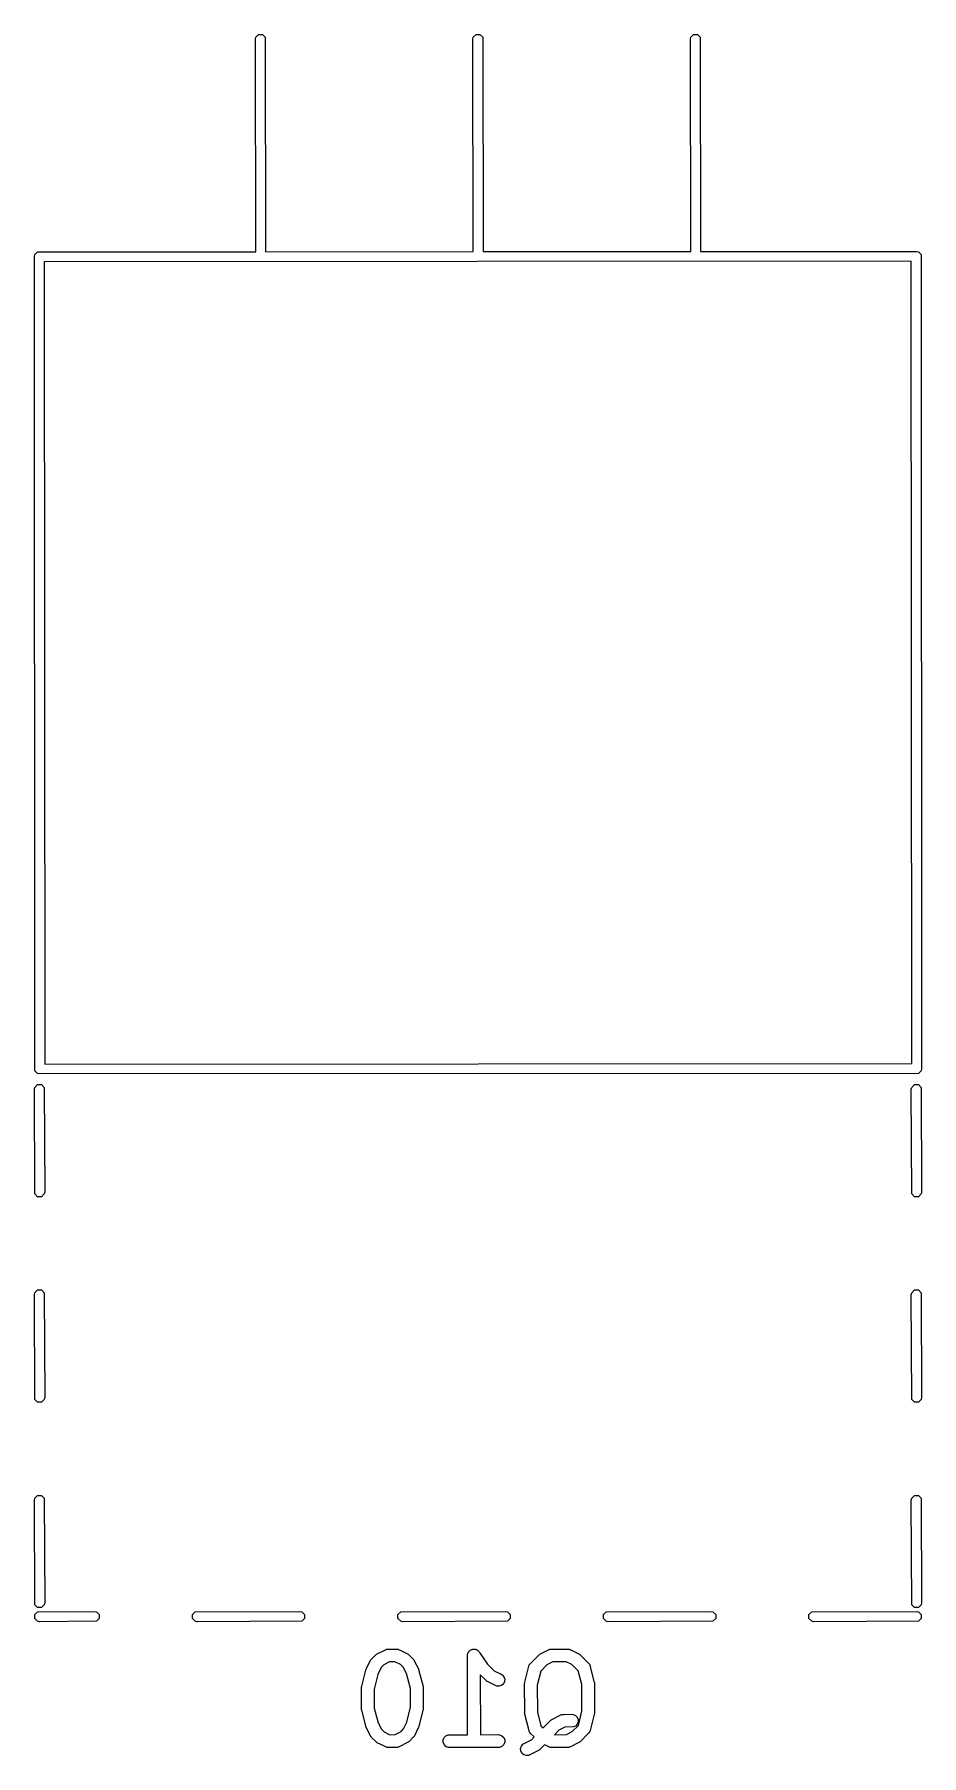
# Model space of a CAD drawing. Extents: x 195 to 310, y -208 to -141.
# Drawn here: x 246.04 to 256.4, y -208.17 to -188.06 of the extents above; entities that cross this region are included whole.
import ezdxf

# ---------------------------------------------------------------- set-up
doc = ezdxf.new("R2010")
doc.units = 0
doc.layers.add('BLACK', color=7, linetype='CONTINUOUS')

msp = doc.modelspace()

# ---------------------------------------------------------------- linework, layer by layer
at = {"layer": 'BLACK', "linetype": 'CONTINUOUS'}
for p, q in [((248.62325, -188.12), (248.627817, -188.097039)), ((248.627675, -190.603433), (248.62325, -188.12)), ((248.627817, -188.097039), (248.660289, -188.064567)), ((248.660289, -188.064567), (248.706211, -188.064567)), ((248.706211, -188.064567), (248.738683, -188.097039)), ((248.738683, -188.097039), (248.743149, -190.603382)), ((251.16325, -188.12), (251.167817, -188.097039)), ((251.167673, -190.602303), (251.16325, -188.12)), ((251.167817, -188.097039), (251.200289, -188.064567)), ((251.200289, -188.064567), (251.246211, -188.064567)), ((251.246211, -188.064567), (251.278683, -188.097039)), ((251.278683, -188.097039), (251.283147, -190.602251)), ((253.70325, -188.12), (253.707817, -188.097039)), ((253.707671, -190.601172), (253.70325, -188.12)), ((253.707817, -188.097039), (253.740289, -188.064567)), ((253.740289, -188.064567), (253.786211, -188.064567)), ((253.786211, -188.064567), (253.818683, -188.097039)), ((253.818683, -188.097039), (253.823145, -190.601121)), ((246.04325, -190.66), (246.047817, -190.637039)), ((246.047817, -190.637039), (246.080289, -190.604567)), ((246.080289, -190.604567), (248.627675, -190.603433)), ((248.743149, -190.603382), (251.167673, -190.602303)), ((251.283147, -190.602251), (253.707671, -190.601172)), ((253.823145, -190.601121), (256.34325, -190.6)), ((256.34325, -190.6), (256.366211, -190.604567)), ((256.366211, -190.604567), (256.398683, -190.637039)), ((256.398683, -190.637039), (256.40325, -200.15)), ((246.047817, -200.172961), (246.04325, -190.66)), ((256.283276, -190.715469), (246.158722, -190.719975)), ((246.158722, -190.719975), (246.163223, -200.09453)), ((256.287777, -200.090024), (256.283276, -190.715469)), ((246.163223, -200.09453), (256.287777, -200.090024)), ((246.080289, -200.205433), (246.047817, -200.172961)), ((246.10325, -200.21), (246.080289, -200.205433)), ((256.366211, -200.205433), (246.10325, -200.21)), ((256.398683, -200.172961), (256.366211, -200.205433)), ((256.40325, -200.15), (256.398683, -200.172961)), ((246.04325, -200.39), (246.047817, -200.367039)), ((246.047817, -201.612961), (246.04325, -200.39)), ((246.047817, -200.367039), (246.080289, -200.334567)), ((246.080289, -200.334567), (246.126211, -200.334567)), ((246.126211, -200.334567), (246.158683, -200.367039)), ((246.158683, -200.367039), (246.16325, -201.59)), ((256.28325, -200.39), (256.287817, -200.367039)), ((256.287817, -201.612961), (256.28325, -200.39)), ((256.287817, -200.367039), (256.320289, -200.334567)), ((256.320289, -200.334567), (256.366211, -200.334567)), ((256.366211, -200.334567), (256.398683, -200.367039)), ((256.398683, -200.367039), (256.40325, -201.59)), ((246.080289, -201.645433), (246.047817, -201.612961)), ((246.126211, -201.645433), (246.080289, -201.645433)), ((246.158683, -201.612961), (246.126211, -201.645433)), ((246.16325, -201.59), (246.158683, -201.612961)), ((256.320289, -201.645433), (256.287817, -201.612961)), ((256.366211, -201.645433), (256.320289, -201.645433)), ((256.398683, -201.612961), (256.366211, -201.645433)), ((256.40325, -201.59), (256.398683, -201.612961)), ((246.04325, -202.79), (246.047817, -202.767039)), ((246.047817, -204.012961), (246.04325, -202.79)), ((246.047817, -202.767039), (246.080289, -202.734567)), ((246.080289, -202.734567), (246.126211, -202.734567)), ((246.126211, -202.734567), (246.158683, -202.767039)), ((246.158683, -202.767039), (246.16325, -203.99)), ((256.28325, -202.79), (256.287817, -202.767039)), ((256.287817, -204.012961), (256.28325, -202.79)), ((256.287817, -202.767039), (256.320289, -202.734567)), ((256.320289, -202.734567), (256.366211, -202.734567)), ((256.366211, -202.734567), (256.398683, -202.767039)), ((256.398683, -202.767039), (256.40325, -203.99)), ((246.080289, -204.045433), (246.047817, -204.012961)), ((246.126211, -204.045433), (246.080289, -204.045433)), ((246.158683, -204.012961), (246.126211, -204.045433)), ((246.16325, -203.99), (246.158683, -204.012961)), ((256.320289, -204.045433), (256.287817, -204.012961)), ((256.366211, -204.045433), (256.320289, -204.045433)), ((256.398683, -204.012961), (256.366211, -204.045433)), ((256.40325, -203.99), (256.398683, -204.012961)), ((246.04325, -205.19), (246.047817, -205.167039)), ((246.047817, -206.412961), (246.04325, -205.19)), ((246.047817, -205.167039), (246.080289, -205.134567)), ((246.080289, -205.134567), (246.126211, -205.134567)), ((246.126211, -205.134567), (246.158683, -205.167039)), ((246.158683, -205.167039), (246.16325, -206.39)), ((256.28325, -205.19), (256.287817, -205.167039)), ((256.287817, -206.412961), (256.28325, -205.19)), ((256.287817, -205.167039), (256.320289, -205.134567)), ((256.320289, -205.134567), (256.366211, -205.134567)), ((256.366211, -205.134567), (256.398683, -205.167039)), ((256.398683, -205.167039), (256.40325, -206.39)), ((246.080289, -206.445433), (246.047817, -206.412961)), ((246.047817, -206.527039), (246.080289, -206.494567)), ((246.047817, -206.572961), (246.047817, -206.527039)), ((246.126211, -206.445433), (246.080289, -206.445433)), ((246.080289, -206.494567), (246.74325, -206.49)), ((246.158683, -206.412961), (246.126211, -206.445433)), ((246.16325, -206.39), (246.158683, -206.412961)), ((246.74325, -206.49), (246.766211, -206.494567)), ((246.766211, -206.494567), (246.798683, -206.527039)), ((246.798683, -206.527039), (246.798683, -206.572961)), ((247.887817, -206.527039), (247.920289, -206.494567)), ((247.887817, -206.572961), (247.887817, -206.527039)), ((247.920289, -206.494567), (249.14325, -206.49)), ((249.14325, -206.49), (249.166211, -206.494567)), ((249.166211, -206.494567), (249.198683, -206.527039)), ((249.198683, -206.527039), (249.198683, -206.572961)), ((250.287817, -206.527039), (250.320289, -206.494567)), ((250.287817, -206.572961), (250.287817, -206.527039)), ((250.320289, -206.494567), (251.54325, -206.49)), ((251.54325, -206.49), (251.566211, -206.494567)), ((251.566211, -206.494567), (251.598683, -206.527039)), ((251.598683, -206.527039), (251.598683, -206.572961)), ((252.687817, -206.527039), (252.720289, -206.494567)), ((252.687817, -206.572961), (252.687817, -206.527039)), ((252.720289, -206.494567), (253.94425, -206.49)), ((253.94425, -206.49), (253.967211, -206.494567)), ((253.967211, -206.494567), (253.999683, -206.527039)), ((253.999683, -206.527039), (253.999683, -206.572961)), ((255.087817, -206.527039), (255.120289, -206.494567)), ((255.087817, -206.572961), (255.087817, -206.527039)), ((255.120289, -206.494567), (256.34325, -206.49)), ((256.320289, -206.445433), (256.287817, -206.412961)), ((256.366211, -206.445433), (256.320289, -206.445433)), ((256.34325, -206.49), (256.366211, -206.494567)), ((256.398683, -206.412961), (256.366211, -206.445433)), ((256.366211, -206.494567), (256.398683, -206.527039)), ((256.40325, -206.39), (256.398683, -206.412961)), ((256.398683, -206.527039), (256.398683, -206.572961)), ((246.080289, -206.605433), (246.047817, -206.572961)), ((246.10325, -206.61), (246.080289, -206.605433)), ((246.766211, -206.605433), (246.10325, -206.61)), ((246.798683, -206.572961), (246.766211, -206.605433)), ((247.920289, -206.605433), (247.887817, -206.572961)), ((247.94325, -206.61), (247.920289, -206.605433)), ((249.166211, -206.605433), (247.94325, -206.61)), ((249.198683, -206.572961), (249.166211, -206.605433)), ((250.320289, -206.605433), (250.287817, -206.572961)), ((250.34325, -206.61), (250.320289, -206.605433)), ((251.566211, -206.605433), (250.34325, -206.61)), ((251.598683, -206.572961), (251.566211, -206.605433)), ((252.720289, -206.605433), (252.687817, -206.572961)), ((252.74325, -206.61), (252.720289, -206.605433)), ((253.967211, -206.605433), (252.74325, -206.61)), ((253.999683, -206.572961), (253.967211, -206.605433)), ((255.120289, -206.605433), (255.087817, -206.572961)), ((255.14325, -206.61), (255.120289, -206.605433)), ((256.366211, -206.605433), (255.14325, -206.61)), ((256.398683, -206.572961), (256.366211, -206.605433)), ((250.175739, -206.931066), (250.18501, -206.930408)), ((250.18501, -206.930408), (250.18656, -206.930924)), ((250.18656, -206.930924), (250.270868, -206.929819)), ((250.270868, -206.929819), (250.2855, -206.93126)), ((251.168425, -206.93126), (251.175709, -206.929819)), ((251.175709, -206.929819), (251.182914, -206.93126)), ((252.079099, -206.931166), (252.089772, -206.930408)), ((252.089772, -206.930408), (252.091779, -206.931077)), ((252.091779, -206.931077), (252.270868, -206.929819)), ((252.270868, -206.929819), (252.2855, -206.93126)), ((249.921424, -207.157747), (249.965691, -207.066516)), ((249.965691, -207.066516), (249.969655, -207.060216)), ((249.969655, -207.060216), (249.970413, -207.058389)), ((249.970413, -207.058389), (249.971543, -207.057218)), ((249.971543, -207.057218), (249.973523, -207.054073)), ((249.973523, -207.054073), (249.980017, -207.04844)), ((249.980017, -207.04844), (250.027359, -206.999405)), ((250.027359, -206.999405), (250.033108, -206.994686)), ((250.033108, -206.994686), (250.034408, -206.993188)), ((250.034408, -206.993188), (250.035821, -206.99246)), ((250.035821, -206.99246), (250.038724, -206.990078)), ((250.038724, -206.990078), (250.047534, -206.986428)), ((250.047534, -206.986428), (250.142089, -206.937737)), ((250.12245, -207.115133), (250.092206, -207.14646)), ((250.191431, -207.079611), (250.12245, -207.115133)), ((250.142089, -206.937737), (250.15582, -206.932482)), ((250.15582, -206.932482), (250.158509, -206.93229)), ((250.158509, -206.93229), (250.160998, -206.93126)), ((250.160998, -206.93126), (250.175739, -206.931066)), ((250.251592, -207.078822), (250.191431, -207.079611)), ((250.319702, -207.111871), (250.251592, -207.078822)), ((250.2855, -206.93126), (250.287989, -206.932291)), ((250.287989, -206.932291), (250.290677, -206.932482)), ((250.290677, -206.932482), (250.30367, -206.938786)), ((250.30367, -206.938786), (250.312536, -206.942459)), ((250.312536, -206.942459), (250.313758, -206.943681)), ((250.313758, -206.943681), (250.399647, -206.985356)), ((250.351029, -207.142115), (250.319702, -207.111871)), ((250.399647, -206.985356), (250.405946, -206.98932)), ((250.405946, -206.98932), (250.407774, -206.990078)), ((250.407774, -206.990078), (250.408944, -206.991208)), ((250.408944, -206.991208), (250.41209, -206.993188)), ((250.41209, -206.993188), (250.417722, -206.999682)), ((250.417722, -206.999682), (250.466758, -207.047024)), ((250.466758, -207.047024), (250.471476, -207.052773)), ((250.471476, -207.052773), (250.472975, -207.054073)), ((250.472975, -207.054073), (250.473702, -207.055486)), ((250.473702, -207.055486), (250.476085, -207.058389)), ((250.476085, -207.058389), (250.479734, -207.067199)), ((250.479734, -207.067199), (250.528426, -207.161754)), ((251.10063, -207.00474), (251.100645, -207.004663)), ((251.100635, -207.004766), (251.10063, -207.00474)), ((251.10063, -207.004819), (251.100635, -207.004766)), ((251.101944, -207.930702), (251.10063, -207.004819)), ((251.100645, -207.004663), (251.102071, -206.990187)), ((251.102071, -206.990187), (251.104912, -206.983326)), ((251.104912, -206.983326), (251.106369, -206.976046)), ((251.106369, -206.976046), (251.110457, -206.96994)), ((251.110457, -206.96994), (251.11327, -206.963151)), ((251.11327, -206.963151), (251.11852, -206.9579)), ((251.11852, -206.9579), (251.122652, -206.951731)), ((251.122652, -206.951731), (251.128766, -206.947654)), ((251.128766, -206.947654), (251.133962, -206.942459)), ((251.133962, -206.942459), (251.140822, -206.939617)), ((251.140822, -206.939617), (251.147001, -206.935498)), ((251.147001, -206.935498), (251.154209, -206.934072)), ((251.154209, -206.934072), (251.160998, -206.93126)), ((251.160998, -206.93126), (251.168425, -206.93126)), ((251.182914, -206.93126), (251.190262, -206.93126)), ((251.190262, -206.93126), (251.197122, -206.934101)), ((251.197122, -206.934101), (251.204403, -206.935558)), ((251.204403, -206.935558), (251.210508, -206.939646)), ((251.210508, -206.939646), (251.217298, -206.942459)), ((251.217298, -206.942459), (251.222548, -206.947709)), ((251.222548, -206.947709), (251.228718, -206.951841)), ((251.228718, -206.951841), (251.233007, -206.958168)), ((251.233007, -206.958168), (251.23799, -206.963151)), ((251.23799, -206.963151), (251.240511, -206.969238)), ((251.240511, -206.969238), (251.332425, -207.104825)), ((251.332425, -207.104825), (251.412716, -207.183581)), ((251.771914, -207.315851), (251.817155, -207.129486)), ((251.817155, -207.129486), (251.822102, -207.11564)), ((251.822102, -207.11564), (251.825422, -207.111158)), ((251.825422, -207.111158), (251.827556, -207.106008)), ((251.827556, -207.106008), (251.834437, -207.098991)), ((251.834437, -207.098991), (251.839524, -207.092128)), ((251.839524, -207.092128), (251.843525, -207.089726)), ((251.843525, -207.089726), (251.932121, -206.999405)), ((251.932121, -206.999405), (251.937871, -206.994684)), ((251.937871, -206.994684), (251.93917, -206.993188)), ((251.93917, -206.993188), (251.94058, -206.992461)), ((251.94058, -206.992461), (251.943486, -206.990077)), ((251.943486, -206.990077), (251.952301, -206.986425)), ((251.952301, -206.986425), (252.046851, -206.937737)), ((252.026558, -207.11547), (251.95609, -207.187311)), ((252.096003, -207.079709), (252.026558, -207.11547)), ((252.046851, -206.937737), (252.060582, -206.932482)), ((252.060582, -206.932482), (252.063271, -206.93229)), ((252.063271, -206.93229), (252.06576, -206.93126)), ((252.06576, -206.93126), (252.079099, -206.931166)), ((252.251172, -207.078619), (252.096003, -207.079709)), ((252.319495, -207.11177), (252.251172, -207.078619)), ((252.2855, -206.93126), (252.287989, -206.932291)), ((252.287989, -206.932291), (252.290677, -206.932482)), ((252.290677, -206.932482), (252.30367, -206.938786)), ((252.30367, -206.938786), (252.312536, -206.942459)), ((252.312536, -206.942459), (252.313758, -206.943681)), ((252.313758, -206.943681), (252.399647, -206.985356)), ((252.393287, -207.184152), (252.319495, -207.11177)), ((252.399647, -206.985356), (252.405946, -206.98932)), ((252.405946, -206.98932), (252.407774, -206.990078)), ((252.407774, -206.990078), (252.408893, -206.991175)), ((252.408893, -206.991175), (252.41209, -206.993188)), ((252.41209, -206.993188), (252.418614, -207.000711)), ((252.418614, -207.000711), (252.514377, -207.094643)), ((252.514377, -207.094643), (252.523705, -207.106008)), ((252.523705, -207.106008), (252.525839, -207.111161)), ((252.525839, -207.111161), (252.529158, -207.11564)), ((252.529158, -207.11564), (252.531557, -207.124968)), ((252.531557, -207.124968), (252.534903, -207.133045)), ((249.867152, -207.36347), (249.912393, -207.177105)), ((249.912393, -207.177105), (249.912778, -207.176025)), ((249.912778, -207.176025), (249.912817, -207.175486)), ((249.912817, -207.175486), (249.913402, -207.174278)), ((249.913402, -207.174278), (249.91734, -207.163259)), ((249.91734, -207.163259), (249.921424, -207.157747)), ((250.05338, -207.226477), (250.011258, -207.399995)), ((250.092206, -207.14646), (250.05338, -207.226477)), ((250.389383, -207.216596), (250.351029, -207.142115)), ((250.433986, -207.389968), (250.389383, -207.216596)), ((250.528426, -207.161754), (250.528835, -207.162823)), ((250.528835, -207.162823), (250.529158, -207.163259)), ((250.529158, -207.163259), (250.529477, -207.164502)), ((250.529477, -207.164502), (250.533681, -207.175485)), ((250.533681, -207.175485), (250.534206, -207.182882)), ((250.534206, -207.182882), (250.581724, -207.367581)), ((251.313602, -207.294646), (251.249532, -207.2318)), ((251.249532, -207.2318), (251.250524, -207.930337)), ((251.320122, -207.302164), (251.313602, -207.294646)), ((251.323315, -207.304174), (251.320122, -207.302164)), ((251.324438, -207.305275), (251.323315, -207.304174)), ((251.32627, -207.306033), (251.324438, -207.305275)), ((251.332565, -207.309996), (251.32627, -207.306033)), ((251.441534, -207.36287), (251.332565, -207.309996)), ((251.412716, -207.183581), (251.494885, -207.223451)), ((251.494885, -207.223451), (251.507328, -207.231283)), ((251.507328, -207.231283), (251.526501, -207.253391)), ((251.533681, -207.310342), (251.520593, -207.336517)), ((251.526501, -207.253391), (251.535755, -207.281152)), ((251.535755, -207.281152), (251.533681, -207.310342)), ((251.767386, -207.334506), (251.76784, -207.332634)), ((251.76784, -207.332634), (251.768738, -207.32352)), ((251.768738, -207.32352), (251.771914, -207.315851)), ((251.95609, -207.187311), (251.915976, -207.352559)), ((252.43398, -207.342323), (252.393287, -207.184152)), ((252.534903, -207.133045), (252.534903, -207.13797)), ((252.534903, -207.13797), (252.581724, -207.319962)), ((252.581724, -207.319962), (252.582099, -207.322498)), ((252.582099, -207.322498), (252.582522, -207.32352)), ((252.582522, -207.32352), (252.582529, -207.325413)), ((252.582529, -207.325413), (252.583874, -207.334506)), ((249.862535, -207.385771), (249.862786, -207.383217)), ((249.863865, -207.619166), (249.862535, -207.385771)), ((249.862624, -207.382125), (249.863078, -207.380253)), ((249.862786, -207.383217), (249.862624, -207.382125)), ((249.863078, -207.380253), (249.863976, -207.371139)), ((249.863976, -207.371139), (249.867152, -207.36347)), ((250.011258, -207.399995), (250.012511, -207.619668)), ((250.435239, -207.609641), (250.433986, -207.389968)), ((250.581724, -207.367581), (250.582099, -207.370117)), ((250.582099, -207.370117), (250.582522, -207.371139)), ((250.582522, -207.371139), (250.582532, -207.373053)), ((250.582532, -207.373053), (250.583874, -207.382125)), ((250.583874, -207.382125), (250.582632, -207.39047)), ((250.582632, -207.39047), (250.583963, -207.623866)), ((251.470724, -207.364944), (251.441534, -207.36287)), ((251.498486, -207.35569), (251.470724, -207.364944)), ((251.520593, -207.336517), (251.498486, -207.35569)), ((251.767297, -207.338152), (251.767548, -207.335598)), ((251.768657, -207.666588), (251.767297, -207.338152)), ((251.767548, -207.335598), (251.767386, -207.334506)), ((251.915976, -207.352559), (251.917279, -207.667313)), ((252.435283, -207.657077), (252.43398, -207.342323)), ((252.583874, -207.334506), (252.582602, -207.343048)), ((252.582602, -207.343048), (252.583963, -207.671485)), ((249.862624, -207.627512), (249.863865, -207.619166)), ((249.863965, -207.636583), (249.862624, -207.627512)), ((249.863976, -207.638498), (249.863965, -207.636583)), ((249.864398, -207.639519), (249.863976, -207.638498)), ((249.864774, -207.642056), (249.864398, -207.639519)), ((249.912291, -207.826754), (249.864774, -207.642056)), ((250.012511, -207.619668), (250.057114, -207.79304)), ((250.393117, -207.783159), (250.435239, -207.609641)), ((250.579345, -207.646166), (250.534105, -207.832532)), ((250.582522, -207.638498), (250.579345, -207.646166)), ((250.583419, -207.629383), (250.582522, -207.638498)), ((250.583874, -207.627512), (250.583419, -207.629383)), ((250.583963, -207.623866), (250.583711, -207.626419)), ((250.583711, -207.626419), (250.583874, -207.627512)), ((251.767386, -207.675131), (251.768657, -207.666588)), ((251.76873, -207.684223), (251.767386, -207.675131)), ((251.768738, -207.686117), (251.76873, -207.684223)), ((251.76916, -207.687138), (251.768738, -207.686117)), ((251.769536, -207.689675), (251.76916, -207.687138)), ((251.816357, -207.871666), (251.769536, -207.689675)), ((251.917279, -207.667313), (251.957972, -207.825485)), ((252.095153, -207.748332), (252.189708, -207.699641)), ((252.189708, -207.699641), (252.203439, -207.694386)), ((252.203439, -207.694386), (252.206128, -207.694194)), ((252.206128, -207.694194), (252.208617, -207.693164)), ((252.208617, -207.693164), (252.223358, -207.69297)), ((252.223358, -207.69297), (252.232629, -207.692312)), ((252.232629, -207.692312), (252.234179, -207.692828)), ((252.234179, -207.692828), (252.318487, -207.691723)), ((252.318487, -207.691723), (252.333119, -207.693164)), ((252.333119, -207.693164), (252.360155, -207.704363)), ((252.360155, -207.704363), (252.380847, -207.725055)), ((252.380847, -207.725055), (252.392046, -207.752091)), ((252.395169, -207.822325), (252.435283, -207.657077)), ((252.579345, -207.693785), (252.534105, -207.880151)), ((252.582522, -207.686117), (252.579345, -207.693785)), ((252.583419, -207.677002), (252.582522, -207.686117)), ((252.583874, -207.675131), (252.583419, -207.677002)), ((252.583963, -207.671485), (252.583711, -207.674038)), ((252.583711, -207.674038), (252.583874, -207.675131)), ((249.912817, -207.834151), (249.912291, -207.826754)), ((249.917019, -207.845133), (249.912817, -207.834151)), ((249.91734, -207.846378), (249.917019, -207.845133)), ((249.917662, -207.846813), (249.91734, -207.846378)), ((249.918072, -207.847883), (249.917662, -207.846813)), ((249.966762, -207.942435), (249.918072, -207.847883)), ((250.057114, -207.79304), (250.095469, -207.867521)), ((250.095469, -207.867521), (250.126796, -207.897767)), ((250.126796, -207.897767), (250.194905, -207.930815)), ((250.194905, -207.930815), (250.255066, -207.930026)), ((250.255066, -207.930026), (250.324046, -207.894504)), ((250.324046, -207.894504), (250.354292, -207.863175)), ((250.354292, -207.863175), (250.393117, -207.783159)), ((250.525075, -207.851888), (250.480807, -207.943121)), ((250.529158, -207.846378), (250.525075, -207.851888)), ((250.533093, -207.835362), (250.529158, -207.846378)), ((250.533681, -207.834152), (250.533093, -207.835362)), ((250.533719, -207.833611), (250.533681, -207.834152)), ((250.534105, -207.832532), (250.533719, -207.833611)), ((250.848248, -207.942459), (250.875284, -207.93126)), ((250.875284, -207.93126), (251.101944, -207.930702)), ((251.250524, -207.930337), (251.461344, -207.929819)), ((251.461344, -207.929819), (251.475976, -207.93126)), ((251.475976, -207.93126), (251.503012, -207.942459)), ((251.816357, -207.876592), (251.816357, -207.871666)), ((251.819701, -207.884667), (251.816357, -207.876592)), ((251.822102, -207.893997), (251.819701, -207.884667)), ((251.825421, -207.898476), (251.822102, -207.893997)), ((251.827555, -207.903628), (251.825421, -207.898476)), ((251.836883, -207.914994), (251.827555, -207.903628)), ((251.880008, -207.957295), (251.836883, -207.914994)), ((251.957972, -207.825485), (251.985248, -207.85224)), ((251.985248, -207.85224), (252.074978, -207.761309)), ((252.074978, -207.761309), (252.080727, -207.75659)), ((252.080727, -207.75659), (252.082027, -207.755092)), ((252.082027, -207.755092), (252.08344, -207.754364)), ((252.08344, -207.754364), (252.086343, -207.751982)), ((252.086343, -207.751982), (252.095153, -207.748332)), ((252.169157, -207.877507), (252.116467, -207.930903)), ((252.116467, -207.930903), (252.255256, -207.929928)), ((252.23905, -207.841515), (252.169157, -207.877507)), ((252.333119, -207.840282), (252.23905, -207.841515)), ((252.255256, -207.929928), (252.324702, -207.894166)), ((252.324702, -207.894166), (252.395169, -207.822325)), ((252.360155, -207.829083), (252.333119, -207.840282)), ((252.380847, -207.808391), (252.360155, -207.829083)), ((252.392046, -207.781355), (252.380847, -207.808391)), ((252.392046, -207.752091), (252.392046, -207.781355)), ((252.507734, -207.919909), (252.419139, -208.010233)), ((252.511736, -207.917509), (252.507734, -207.919909)), ((252.516821, -207.910645), (252.511736, -207.917509)), ((252.523705, -207.903628), (252.516821, -207.910645)), ((252.525838, -207.898476), (252.523705, -207.903628)), ((252.529158, -207.893997), (252.525838, -207.898476)), ((252.534105, -207.880151), (252.529158, -207.893997)), ((249.970412, -207.951247), (249.966762, -207.942435)), ((249.972795, -207.954151), (249.970412, -207.951247)), ((249.973523, -207.955564), (249.972795, -207.954151)), ((249.975021, -207.956863), (249.973523, -207.955564)), ((249.979739, -207.962612), (249.975021, -207.956863)), ((250.028774, -208.009953), (249.979739, -207.962612)), ((250.034408, -208.01645), (250.028774, -208.009953)), ((250.037553, -208.018429), (250.034408, -208.01645)), ((250.038724, -208.01956), (250.037553, -208.018429)), ((250.040551, -208.020317), (250.038724, -208.01956)), ((250.046851, -208.024282), (250.040551, -208.020317)), ((250.13274, -208.065957), (250.046851, -208.024282)), ((250.133962, -208.067179), (250.13274, -208.065957)), ((250.142821, -208.070848), (250.133962, -208.067179)), ((250.15582, -208.077156), (250.142821, -208.070848)), ((250.158509, -208.077347), (250.15582, -208.077156)), ((250.160998, -208.078378), (250.158509, -208.077347)), ((250.17563, -208.079819), (250.160998, -208.078378)), ((250.259936, -208.078713), (250.17563, -208.079819)), ((250.261487, -208.07923), (250.259936, -208.078713)), ((250.270756, -208.078571), (250.261487, -208.07923)), ((250.2855, -208.078378), (250.270756, -208.078571)), ((250.287989, -208.077346), (250.2855, -208.078378)), ((250.290677, -208.077156), (250.287989, -208.077346)), ((250.304409, -208.071901), (250.290677, -208.077156)), ((250.398963, -208.023209), (250.304409, -208.071901)), ((250.407774, -208.01956), (250.398963, -208.023209)), ((250.410676, -208.017177), (250.407774, -208.01956)), ((250.41209, -208.01645), (250.410676, -208.017177)), ((250.41339, -208.01495), (250.41209, -208.01645)), ((250.41914, -208.010232), (250.41339, -208.01495)), ((250.466481, -207.961195), (250.41914, -208.010232)), ((250.472975, -207.955564), (250.466481, -207.961195)), ((250.474954, -207.952418), (250.472975, -207.955564)), ((250.476086, -207.951247), (250.474954, -207.952418)), ((250.476843, -207.949417), (250.476086, -207.951247)), ((250.480807, -207.943121), (250.476843, -207.949417)), ((250.816357, -207.990187), (250.827556, -207.963151)), ((250.816357, -208.019451), (250.816357, -207.990187)), ((250.827556, -208.046487), (250.816357, -208.019451)), ((250.827556, -207.963151), (250.848248, -207.942459)), ((250.848248, -208.067179), (250.827556, -208.046487)), ((250.875284, -208.078378), (250.848248, -208.067179)), ((250.889916, -208.079819), (250.875284, -208.078378)), ((251.475976, -208.078378), (250.889916, -208.079819)), ((251.503012, -208.067179), (251.475976, -208.078378)), ((251.503012, -207.942459), (251.523704, -207.963151)), ((251.523704, -208.046487), (251.503012, -208.067179)), ((251.523704, -207.963151), (251.534903, -207.990187)), ((251.534903, -208.019451), (251.523704, -208.046487)), ((251.534903, -207.990187), (251.534903, -208.019451)), ((251.720267, -208.090676), (251.729521, -208.062915)), ((251.722341, -208.119866), (251.720267, -208.090676)), ((251.735428, -208.146041), (251.722341, -208.119866)), ((251.729521, -208.062915), (251.748694, -208.040807)), ((251.748694, -208.040807), (251.848512, -207.989404)), ((251.922775, -208.118446), (251.828219, -208.167139)), ((251.848512, -207.989404), (251.880008, -207.957295)), ((251.931584, -208.114798), (251.922775, -208.118446)), ((251.934486, -208.112415), (251.931584, -208.114798)), ((251.9359, -208.111688), (251.934486, -208.112415)), ((251.937199, -208.110189), (251.9359, -208.111688)), ((251.942949, -208.105471), (251.937199, -208.110189)), ((251.999699, -208.047614), (251.942949, -208.105471)), ((252.037502, -208.065957), (251.999699, -208.047614)), ((252.038724, -208.067179), (252.037502, -208.065957)), ((252.047583, -208.070848), (252.038724, -208.067179)), ((252.060582, -208.077156), (252.047583, -208.070848)), ((252.063271, -208.077347), (252.060582, -208.077156)), ((252.06576, -208.078378), (252.063271, -208.077347)), ((252.080392, -208.079819), (252.06576, -208.078378)), ((252.259479, -208.07856), (252.080392, -208.079819)), ((252.261487, -208.07923), (252.259479, -208.07856)), ((252.272159, -208.078471), (252.261487, -208.07923)), ((252.2855, -208.078378), (252.272159, -208.078471)), ((252.287989, -208.077346), (252.2855, -208.078378)), ((252.290677, -208.077156), (252.287989, -208.077346)), ((252.304409, -208.071901), (252.290677, -208.077156)), ((252.398963, -208.023209), (252.304409, -208.071901)), ((252.407774, -208.01956), (252.398963, -208.023209)), ((252.410676, -208.017177), (252.407774, -208.01956)), ((252.41209, -208.01645), (252.410676, -208.017177)), ((252.413389, -208.014951), (252.41209, -208.01645)), ((252.419139, -208.010233), (252.413389, -208.014951)), ((251.757536, -208.165214), (251.735428, -208.146041)), ((251.785297, -208.174468), (251.757536, -208.165214)), ((251.814487, -208.172394), (251.785297, -208.174468)), ((251.828219, -208.167139), (251.814487, -208.172394))]:
    msp.add_line(p, q, dxfattribs=at)

doc.saveas('drawing.dxf')
